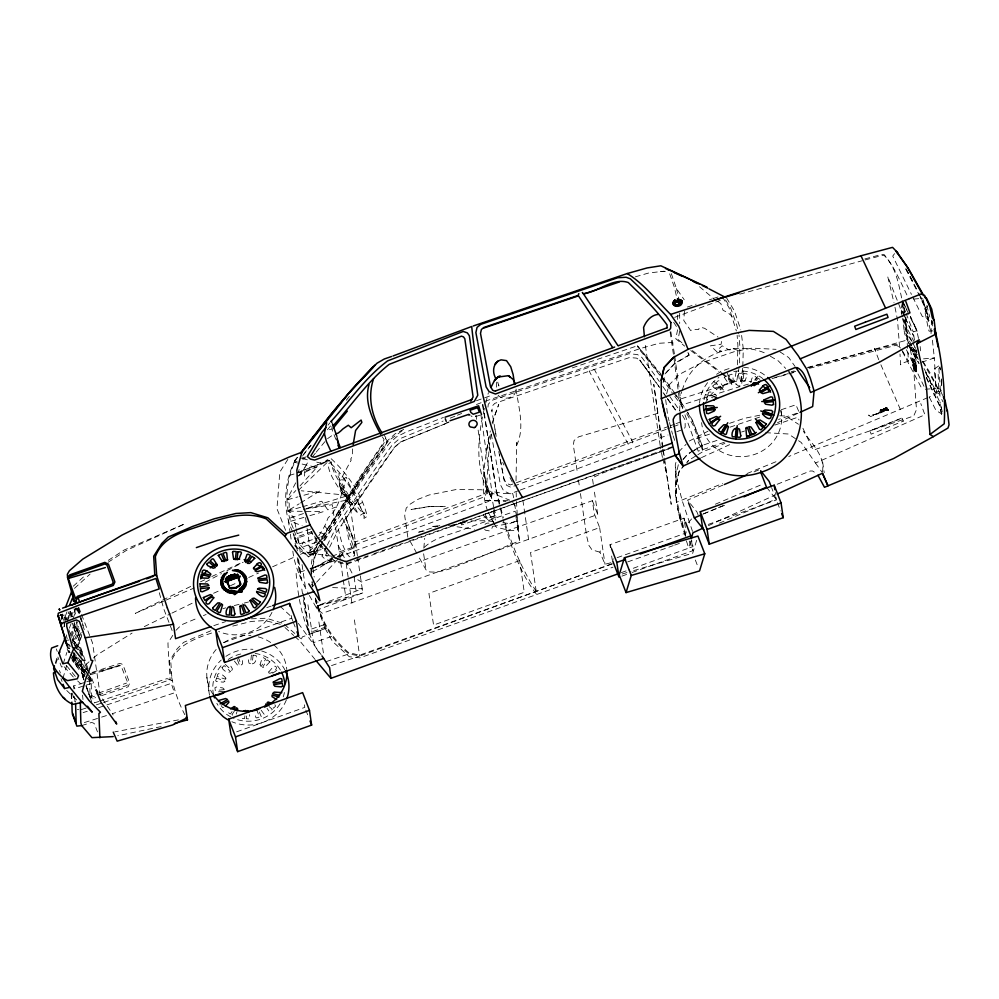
<?xml version="1.0" encoding="UTF-8"?>
<svg xmlns="http://www.w3.org/2000/svg" width="999" height="999" viewBox="0 0 999 999"><rect width="100%" height="100%" fill="white"/><g stroke="black" fill="none" stroke-linecap="round" stroke-linejoin="round"><path stroke-width="0.75" stroke-dasharray="5 3.75" d="M293.294 528.396C283.379 506.218 285.414 478.434 297.14 457.53M516.021 480.744L516.745 442.545L515.959 446.715C525.973 427.772 517.757 405.731 515.659 385.664M822.464 471.865C825.261 455.594 811.425 443.693 803.346 431.193M311.601 575.312L311.688 571.553L316.371 550.661L320.454 544.055M742.794 366.583L743.293 348.763L741.083 331.268M915.259 369.755L912.936 365.959C921.902 365.771 907.716 349.463 912.974 361.576M737.362 364.822L737.911 345.529L737.137 335.339M888.598 409.765L888.111 410.227L888.186 409.428M914.622 367.869C916.495 369.755 911.85 365.184 915.234 365.597L915.721 366.358M931.043 333.579L931.58 320.229M679.645 410.876L680.344 396.029L681.768 391.758M915.022 365.372C913.885 364.523 911.9 360.651 914.897 361.8C915.683 362.924 912.287 366.508 914.447 365.984M915.371 370.941L914.122 368.681L915.471 367.869M304.533 476.098L305.02 467.17L308.441 461.126M60.764 614.373L62.1 616.708L61.401 614.223M913.211 362.749C910.701 360.127 914.06 358.504 914.547 362.125M423.813 548.164L424.712 538.274M340.372 487.762L341.945 487.849L344.455 490.996L346.516 494.792L346.453 496.615L343.706 493.918L340.547 488.399L339.385 484.165L339.023 473.201M346.453 496.615L344.717 492.482L340.634 487.375M251.398 655.057L250.537 663.723L248.976 663.086L247.652 656.318M914.909 365.097L913.111 361.126M244.88 715.858L244.568 718.568L241.571 718.318L241.146 716.807M246.566 715.996L246.254 718.693L249.25 718.93L249.987 718.106L249.5 714.635M741.77 383.379L743.219 370.929M487.949 407.13L488.286 404.208L491.883 400.362L628.87 353.746L637.424 354.533L641.857 357.405L659.377 381.468M352.56 448.876L352.235 456.506L350.661 459.128L351.261 459.99L340.647 479.745L344.992 480.069L345.429 481.73C341.483 494.155 338.411 508.828 328.122 517.807L324.75 526.061L317.57 537.849M490.996 434.453L489.185 446.915L486.838 482.804L487.512 494.617L484.278 472.452C485.027 485.227 493.007 495.954 493.656 508.628M496.74 382.18L496.228 388.611M887.174 407.979C881.967 407.167 888.511 411.526 884.739 409.153M517.357 516.471L518.331 528.146L516.833 530.569L510.452 530.656L496.378 527.247L495.404 525.786M742.756 368.069L739.585 386.688L681.418 405.094L684.04 412.287M748.413 384.091L739.585 386.688L736.176 384.278L739.335 366.034L739.884 346.715L739.023 335.052M492.869 423.838L493.931 417.769L498.738 404.483L491.983 423.364M673.963 358.092L679.332 399.375L734.352 382.03L736.862 367.694M883.391 410.339L884.515 410.626L883.566 410.177M486.738 449.388L490.322 430.906M488.986 436.938C485.214 460.739 479.295 486.063 487.137 509.59M679.707 330.894L678.084 339.535L683.928 344.43M677.597 329.757L675.786 338.748L684.665 346.141M484.378 408.391C477.297 438.386 474.263 471.728 492.195 498.626L487.612 489.498L491.333 496.878L491.346 492.869L509.752 500.162M685.277 535.926C678.071 515.284 672.352 492.669 679.233 471.078L683.029 466.77M676.398 484.04L679.258 471.128L683.041 466.795M905.569 311.963L902.259 303.409L900.998 309.128L901.835 313.374M663.124 382.492L665.022 373.938L674.55 363.411L688.91 355.057L687.886 352.235M678.309 464.722L675.449 477.559L675.549 495.841L676.498 502.31L722.552 483.504M914.672 368.469C916.732 370.379 909.565 363.436 915.084 363.948M912.936 365.959C920.042 365.709 911.625 359.041 914.197 363.536M322.802 541.833L314.997 553.521L311.188 572.489L336.401 557.629M298.364 472.44L299.126 469.455M721.478 341.458L721.103 344.293L710.589 345.804L718.331 353.184L718.718 351.773L721.877 351.361L718.019 349.725L722.127 345.766L728.845 349.887L730.269 349.812L730.931 347.802L737.774 350.362M485.839 402.672L488.399 392.682M666.62 393.881L668.868 385.164L679.495 374.338L700.898 363.037L734.377 351.636L751.748 348.127L776.036 349.325M676.498 502.31L675.274 464.972L676.773 459.165M690.634 541.158L688.711 548.126L628.658 569.954M881.455 409.802L882.204 409.503L880.057 410.452L886.45 407.854M84.94 675.973L79.845 670.754L73.152 661.6L75.1 654.595M74.113 652.484L72.215 659.303L73.364 658.903L74.975 653.421M61.551 619.904L63.511 612.899M63.836 627.01L64.985 622.926M486.638 489.473L484.353 494.168L354.483 542.257L345.204 515.634L354.845 544.817L353.908 548.089L354.72 555.681L350.599 557.092L349.175 556.518C343.019 548.851 340.509 538.911 338.461 529.47L394.505 447.365L400.599 442.045L449.55 421.978M924.025 368.519L936.862 392.682L935.651 394.093L929.132 397.028M942.681 395.492L940.022 389.86L937.999 388.748L930.344 373.289L922.864 361.151M61.089 618.768L62.725 613.136M62.925 678.358L66.621 665.784L61.488 666.982L57.867 657.067M63.861 621.066L65.072 616.945L63.736 617.394L64.361 620.154M929.357 397.252L935.988 410.452L941.707 413.911L942.232 412.212L939.897 402.222L925.636 372.04M696.628 540.359L692.719 553.221L632.442 570.978M55.332 663.036L57.48 656.018M914.085 368.456L916.508 367.907L915.896 366.633M236.226 714.023L236.988 711.688M750.773 382.617C751.498 379.82 752.534 373.102 756.505 377.435L754.158 380.919M55.869 663.711L58.154 656.655M63.224 663.723L66.871 652.422M682.242 390.334C691.395 356.268 733.528 339.348 765.047 353.097M610.864 562.749L605.007 564.26L599.924 552.185L600.349 550.899M65.26 621.94L68.831 611.8M69.768 636.351L73.402 626.186L72.502 623.688M72.365 642.994L76.011 632.817L73.951 627.634L75.449 627.122L77.522 632.305L73.664 642.544L72.64 639.959M75.137 648.776L78.784 638.611L76.723 634.627L78.234 634.115L80.307 638.086L76.473 648.326M67.133 620.029L70.367 611.276M67.457 621.403L70.692 612.649L69.168 613.161L70.542 618.219M70.879 617.282L74.038 608.728M74.8 622.427L73.751 625.249L75.275 624.737M78.421 626.323L76.361 631.892L77.885 631.368L78.971 628.571M69.381 628.196L72.115 620.891M71.066 635.901L74.913 625.674L74.013 623.176M78.234 634.115L74.388 644.355L75.225 646.415M71.603 637.362L75.449 627.122M81.144 632.429L79.121 637.674L80.682 637.15L81.743 634.515M75.737 608.154L72.403 616.77L71.054 611.713M73.014 618.493L76.911 608.466L75.187 609.053M67.02 611.738L65.372 615.958L65.984 618.731M77.885 631.368L75.812 626.186L77.472 621.927M79.695 630.381L78.596 633.179L80.682 637.15M76.661 648.988L83.691 631.068M295.704 459.153C284.091 480.794 281.88 509.028 292.52 531.618M315.135 659.527L300.224 641.42L302.397 636.863L325.237 628.671L332.455 641.37L349.275 656.73L359.952 657.841L612.999 567.157M295.692 482.867L287.512 498.526M72.365 639.922L75.412 632.979L72.427 623.476M344.393 520.379L378.022 470.129L394.568 447.14L400.524 441.983L448.851 422.327M684.452 311.026L683.791 320.479L690.671 330.557L692.782 329.37L698.713 329.508L699.163 327.884L701.123 327.397L704.545 328.271L718.056 337.1M298.626 476.211L302.123 470.429L300.549 474.912L305.02 467.17M887.05 409.54C887.324 407.305 887.212 410.864 885.489 409.565M887.224 409.215L887.149 408.753M913.386 365.434L915.646 365.147C917.619 367.869 913.985 360.689 913.948 364.697M326.598 546.603L321.903 556.093L325.075 559.165L329.32 560.439L332.23 559.353M327.272 545.242L335.989 527.622L372.44 472.852L392.27 444.892L398.988 439.085L443.131 421.041M915.171 364.835L916.408 366.72L915.821 365.434M326.848 552.659L325.487 555.394L329.183 557.255M329.583 547.202L338.461 529.47M915.546 368.956C914.909 371.403 917.207 373.614 916.183 369.705M83.704 679.582L81.431 670.416L83.454 666.658L89.036 661.825M916.72 370.404L915.671 368.406M916.657 369.817L916.095 368.481M914.097 366.021L913.848 365.309M315.284 555.469L363.648 478.059L389.485 443.081L396.591 436.838L406.094 432.03L443.419 417.445M688.311 522.677L692.132 518.331M316.77 539.16L311.988 547.015L310.776 547.577L303.621 541.758L302.31 544.193L299.25 543.943L293.831 529.807M403.758 429.358L395.242 433.716L388.174 440.059L362.575 475.749L321.266 542.744M296.154 528.758L299.25 543.943L309.715 554.882L311.238 553.883L327.26 529.22L361.126 475.187L381.705 445.329L384.066 439.548L382.405 436.938M914.347 361.039L913.086 361.089M345.579 503.059L362.862 475.599L388.599 440.771L403.496 429.782M287.824 459.428L279.832 472.028L276.948 508.703L285.864 530.931M294.543 545.641L308.454 556.868L311.875 554.695L319.031 543.394M319.83 542.132L361.65 475.536L383.828 443.419L385.776 437.712L384.315 435.414M172.777 635.364L167.969 642.919C168.519 667.707 173.114 692.632 184.827 714.697M328.484 530.781L362.724 477.859L385.114 446.391L387.1 440.809L384.565 436.9M362.862 475.599L319.218 541.67M884.727 408.416C888.548 408.666 883.865 407.767 882.666 409.615L887.736 410.214L884.839 410.015L885.514 409.802M323.614 540.596L330.12 530.744M318.369 542.957C313.336 551.573 310.439 562.474 311.014 572.589M232.055 711.588L230.482 713.91L227.922 712.462L228.259 710.913M234.278 711.238L231.93 714.722L234.453 716.158M755.219 380.307L758.428 375.562M756.393 380.569L757.954 378.246L760.514 379.695M316.183 452.197L324.862 441.708M302.522 456.031L312.113 443.756M346.303 400.237L350.037 395.529M330.557 425.899L326.785 430.594L331.768 428.908L336.064 439.922M312.799 456.393L315.334 453.246M894.555 253.634L892.731 256.106L911.45 294.38M303.334 454.657L310.901 445.279M328.009 425.099L329.995 422.727M683.054 459.29L687.787 453.871L693.006 450.849M688.723 460.302L686.837 462.462L688.723 460.302L696.528 455.544M683.079 459.453L687.836 454.195L690.446 452.672M295.841 527.247L293.669 516.62L292.183 516.833L291.621 512.475L289.323 512.312L290.647 508.341L289.011 508.878L289.273 503.708L287.425 499.75L295.816 490.521M300.012 485.914L316.795 467.445L294.455 462.287L297.103 460.676M294.393 460.789L297.615 457.242M315.522 583.354L312.35 586.775L312 582.492M316.583 582.217L338.798 558.279M339.86 557.142L343.032 553.721L337.512 556.368M666.096 372.802L674.6 363.736L688.948 355.319L688.486 352.185M678.633 451.898L686.076 444.318M928.083 305.682L924.437 309.365L928.508 329.558L929.12 331.218L933.278 330.806M175.986 630.319L181.568 624.775L197.939 617.906M908.915 343.444L904.607 333.778L903.945 329.245L906.805 327.747L905.806 316.745M298.264 490.484L329.358 460.327L348.576 495.392L357.392 555.644M74.45 588.361L90.085 574.063M331.993 559.015L311.301 568.955L334.665 556.568L307.704 552.772L321.104 540.234M322.215 539.185L326.685 535.014L316.583 531.181M73.239 586.238L85.19 575.387M327.56 438.673L333.042 434.815M311.875 554.695L316.371 550.661L307.03 552.984L303.484 552.984L297.864 555.494M93.494 657.954L96.828 655.057L132.068 633.104M424.425 547.24C436.039 536.288 452.809 534.39 466.908 528.096L515.147 511.226L515.259 512.037M912.075 360.065L913.735 359.415L914.372 360.164L913.036 360.789C911.15 358.479 912.587 355.469 913.411 359.44M880.281 410.127L882.117 409.565L881.218 410.164M888.099 410.177L888.311 409.265M883.603 410.552L884.864 410.439M884.827 410.601L884.702 410.577M888.423 409.865L888.086 410.052M938.71 365.946L934.277 368.981L936.225 389.91L936.825 391.558L941.92 392.083L940.259 388.848L938.71 365.946L940.309 369.205M869.954 430.869L902.209 418.094L903.258 421.153L871.153 434.165L869.954 430.869L902.06 417.894L903.258 421.153M272.652 673.164L277.622 669.867M108.092 562.312L126.099 550.574L184.927 523.788L124.188 549.999L107.293 561.001M343.369 478.946L346.341 477.235C348.663 484.49 353.059 491.933 359.091 496.603M342.02 493.631L345.279 491.508C340.11 482.13 332.118 472.852 331.381 461.875L328.122 463.998C328.846 474.987 336.85 484.253 342.02 493.631L339.385 484.165L340.921 489.285L347.814 498.189L343.706 493.918L346.728 497.265L346.016 497.002L349.275 494.88L349.725 497.977L361.276 511.55M362.113 502.534L358.841 504.67L354.67 501.386L357.942 499.25L357.929 501.81L360.676 507.929L363.661 513.111L364.985 512.924L360.389 515.247L363.661 513.111M914.834 369.792C913.024 369.805 917.494 367.62 915.871 366.071M916.595 369.131L916.008 367.844M309.902 515.634L323.276 511.688L287.375 511.101L299.2 503.783M300.512 502.959L320.204 490.771L299.35 496.491M697.839 454.745L703.034 451.573L724.887 443.456M337.724 556.843L343.032 553.721M691.745 451.91L702.197 445.841L692.644 421.203L685.814 409.702M694.317 450.099L702.16 445.566L692.532 420.429L687.849 412.412M882.217 409.64L883.878 408.953M590.109 370.779L589.298 371.203L601.148 394.218L629.133 445.929M205.182 582.23L221.466 573.651M226.898 570.791L243.182 562.225M689.26 441.071L707.991 431.181M297.09 476.198L329.358 460.327L297.215 472.677L329.358 460.327M144.281 626.623L170.529 613.798M171.915 613.124L194.018 602.335M190.659 586.475L135.29 613.349L164.81 600.636M878.571 412.987L881.43 412.599L879.844 411.975L884.265 411.576L882.092 410.04L884.452 411.313L881.455 411.376L883.091 411.925L881.543 412.075M880.768 409.89L880.144 410.364L880.793 410.302M200.499 581.818L204.745 579.832M211.8 576.523L242.907 561.962M912.649 361.538L914.31 360.951L912.587 361.438L912.112 360.214M913.985 363.311L915.334 362.575M914.56 367.257L914.984 367.844L912.799 364.123L915.521 362.924M912.886 365.372L914.222 364.747M913.923 366.446L916.258 365.397L915.047 363.424M914.934 366.109L916.283 365.447L915.758 364.785L914.435 365.459L914.934 366.109L913.81 364.21M914.397 367.008L916.308 365.984M914.447 367.632L916.37 366.658M914.147 368.906L916.483 367.869L915.933 367.22M914.672 370.08L916.582 369.056L915.546 367.782M915.334 370.442L916.645 369.73L916.158 369.118M701.473 457.629L729.62 444.692M777.472 422.702L798.588 412.999M708.416 525.661L775.986 494.617M927.834 397.614L788.748 456.518M213.574 593.269L220.604 590.122M230.444 585.701L237.475 582.542M248.714 577.484L258.554 573.064M272.59 566.783L296.453 556.118M765.634 432.679L788.423 434.003L801.136 442.407L815.496 463.024L924.887 414.747L920.778 403.546M883.303 409.041L884.427 408.579M166.209 600.037L194.318 587.936M722.901 485.114L687.512 500.124L689.41 502.497M754.045 471.903L759.702 469.505M715.384 504.208L763.511 483.803M702.846 514.235L716.995 508.229M718.418 507.629L725.486 504.632M719.392 523.126L776.011 499.113L771.802 488.211M203.396 615.621L206.131 614.472M450.249 418.131L455.956 415.796M457.38 415.222L461.65 413.474M747.015 473.538L777.234 461.213M517.994 526.972L519.48 540.871L471.316 560.614C457.367 565.272 443.219 573.813 428.009 571.74L425.961 569.755L417.657 554.82M703.658 513.711L726.723 504.47M777.172 484.265L810.326 470.991L812.587 471.004L817.145 473.951M476.498 400.724L492.582 394.955M476.448 404.545L483.628 401.735M294.455 462.287L297.19 461.251M302.635 459.19L305.369 458.154M611.738 563.823L359.677 656.006L348.863 653.908C333.491 641.395 322.552 624.875 317.582 605.681L362.237 588.786L360.04 573.713M332.617 587.587L362.237 588.786L362.749 592.931L318.931 609.353L317.807 601.66M674.662 317.357L722.265 299.6M668.781 426.336L510.452 484.927L506.343 483.266L503.971 478.921L499.288 454.27M670.229 425.799L674.6 424.175M676.061 423.638L680.419 422.015M666.146 429.358L510.789 487.262L506.655 485.352L504.233 480.731L498.776 451.523M667.607 428.821L671.965 427.185M673.426 426.635L679.245 424.463M518.856 490.546L510.089 493.818L503.633 490.871L500.399 484.677L491.258 433.978M520.329 490.01L667.981 435.002M676.748 431.743L684.065 429.021L685.164 427.06L685.139 420.067L680.918 412.562M354.845 544.817L484.727 496.69L487.012 491.958L477.897 428.396M338.024 557.205L488.898 501.286L492.295 494.455L480.956 415.097M884.09 410.439L883.965 409.915M331.905 556.256L353.908 548.089L345.729 524.325L340.746 526.011M672.727 447.39L602.31 473.176L592.357 477.797L593.693 486.963M621.341 572.614L627.197 570.491M309.378 595.454L316.958 608.853L322.365 613.311L597.727 514.473L593.918 488.499M612.512 563.836L359.565 655.194L348.663 652.609C332.392 638.935 321.191 620.729 316.371 600.024M914.472 340.259L913.273 331.943L916.795 330.681L910.414 316.683M672.614 446.628L346.278 564.41L335.377 561.825L318.169 543.718L311.001 531.418M223.576 642.657L291.745 618.194L291.096 613.773M86.176 685.988L89.848 696.216L97.178 693.581M98.651 693.056L126.536 683.054M356.056 590.509L354.146 577.397L361.438 582.03L592.382 500.699L594.305 513.811L599.637 527.584L530.519 552.484L536.663 594.455C519.63 572.714 511.051 545.716 503.096 519.63M610.439 547.664L610.002 544.705L683.965 518.169L685.027 520.891M708.216 524.425L776.373 499.975L775.299 492.594M621.902 576.136L630.594 573.014M632.055 572.502L692.969 550.636L691.233 538.836M236.626 731.842L304.795 707.379L303.933 701.485M337.937 561.288L346.154 563.598L354.92 560.451M356.381 559.927L368.069 555.744M373.913 553.658L385.589 549.475M391.433 547.377L403.121 543.194M408.966 541.096L671.253 447.914M627.684 561.913L673.201 545.629M674.662 545.104L680.544 543.006M210.926 630.744L183.641 642.369L177.198 648.751L169.118 661.588L170.092 679.77L172.09 680.806L170.817 662.362C177.56 643.893 196.353 638.336 213.162 632.492M446.715 422.677L449.013 421.903M480.119 415.084L473.151 417.457L470.866 415.721M303.446 513.548L288.099 518.768L290.135 532.629M310.652 529.045L293.881 534.752L295.667 546.965M312.038 531.655L295.005 537.45L296.566 548.101M915.858 328.172L917.094 331.318M74.301 626.698L75.812 626.186M67.545 640.396L68.856 639.947M339.173 551.935L355.919 546.228L355.407 542.082L336.201 507.017L327.822 509.865L321.74 501.223L302.322 506.805M75.1 642.919L73.526 643.456L79.72 650.624L80.857 655.307L82.617 654.707L81.493 650.024L75.1 642.919L76.236 648.064L82.617 654.707M905.431 317.195L908.441 361.101L901.285 363.536L900.623 364.872L899.999 354.008M729.595 423.326L744.155 418.381L760.064 415.159M304.483 570.616L296.104 573.463C298.401 602.347 304.57 631.293 320.991 655.619M310.065 568.718L334.39 560.439M335.189 560.514L311.089 568.718L311.763 573.351M709.552 434.128L696.39 438.611L700.249 446.091L719.455 439.56M730.044 427.16L762.249 416.208M781.268 409.727L795.916 404.757L799.188 412.437L778.521 419.468M921.615 362.262L934.327 357.942L932.304 339.148M461.451 523.376L464.91 522.202L465.022 522.976L463.474 518.269M74.401 656.518L73.102 656.967L79.246 663.798L81.306 668.993L82.817 668.481L80.744 663.299L74.401 656.518L76.473 661.713L82.817 668.481M493.593 508.016L496.253 515.309L487.887 518.156L483.741 515.796L482.305 511.863M741.595 432.03L744.555 431.019M222.877 608.778L225.662 607.829M73.864 655.819L75.936 661.001L74.65 661.45L72.577 656.256M724.325 442.257L698.214 451.148L684.565 413.736M774.837 425.075L797.739 417.282L799.038 420.017M79.308 659.34L80.207 661.837L78.696 662.349L76.898 657.367M84.353 672.352L83.529 670.279L77.185 663.511L75.887 663.948L82.018 670.791L84.066 674.787M87.612 670.379L81.344 663.898L79.82 664.422L85.877 670.966L87.375 674.8M213.823 625.636L225.587 621.628M266.783 607.617L271.204 606.118M82.018 670.791L83.529 670.279M85.352 669.53L87.075 668.943L84.853 662.762M88.561 677.846L90.41 681.418L92.158 680.819L90.285 677.26L84.128 670.891L82.592 671.415L84.578 673.563M83.179 686.051L74.925 688.86L73.626 685.926L85.452 682.192M324.638 624.562L307.854 630.269L303.159 598.226M325.999 626.985L308.966 632.779L302.947 591.67M326.636 628.134L309.49 633.978L304.146 597.464M331.73 636.438L313.486 642.644L307.517 601.873M326.173 661.625L348.863 653.908M331.493 665.596L359.677 656.006L353.883 616.358M559.065 372.377L563.498 370.879M572.365 367.869L637.374 345.791L662.087 376.86M485.102 401.236L639.76 348.713L658.965 343.281L670.754 342.57L675.961 343.506M90.609 674.687L120.891 665.459L127.997 683.328L127.023 685.439L92.283 696.977L89.848 696.216M102.123 671.103L119.655 665.234L89.947 673.663M687.3 307.055L696.078 304.171M709.253 299.85L712.187 298.888M713.648 298.401L718.044 296.965M85.926 685.739L90.122 697.539L92.832 698.526L95.704 697.589M101.448 695.704L128.097 686.788L129.733 683.191L123.277 665.571L121.778 663.973L119.618 663.473L91.571 672.614M98.526 707.717L171.291 683.353L174.4 692.844L112.712 713.561M299.25 543.943L319.468 537.362M320.916 536.888L326.685 535.014M96.404 704.832L102.135 702.946M103.571 702.484L170.092 679.77L167.008 678.633L100.162 701.023M98.726 701.485L94.418 702.871L92.832 698.526M101.648 717.107L107.18 715.334M97.502 718.443L82.305 723.214M86.788 681.768L91.121 680.394L92.083 683.304L86.151 685.139M81.718 725.586L91.284 722.552L92.919 722.814L94.356 723.701L97.477 731.88M81.256 709.602L86.738 707.879M83.092 712.612L87.25 711.3M884.739 410.177L887.674 410.289M307.854 508.041L348.576 495.392L301.311 490.784M774.924 377.522L795.716 371.403M303.958 517.382L290.584 521.328L302.135 525.711M622.152 574.013L630.981 571.416M772.04 378.609L795.928 371.94M739.847 294.131L862.262 260.727M657.891 413.286L578.633 436.825L574.063 440.547L573.326 445.005L577.547 473.851M289.223 475.412L316.795 467.445M807.617 367.957L906.418 340.247L916.845 352.697M635.389 276.823L648.676 273.002L664.135 271.204M287.375 511.101L300.824 507.23M885.389 408.042L887.149 408.004L886.088 407.717M83.566 678.696L82.517 675.774L88.461 674.088M315.572 598.413L317.582 605.681L362.749 592.931M287.425 499.75L297.852 496.89M301.061 458.266L306.606 456.768M864.884 258.916L881.792 254.408L884.215 254.658C895.179 267.807 901.46 284.265 909.152 299.45M865.084 259.965L881.992 255.469L884.415 255.707C896.003 267.208 898.576 283.778 901.86 299.051M807.741 367.37L895.004 344.343L897.427 344.593L900.449 348.014M809.427 368.344L895.116 345.504L897.552 345.754L901.548 350.237M791.245 371.715L794.242 370.929M309.715 554.882L314.997 553.521M234.216 605.569L242.807 603.421M244.243 603.059L248.539 601.985M232.767 626.073L251.386 621.428L264.648 620.554L280.319 624.263M178.446 719.879L114.773 731.855M307.704 552.772L327.085 548.276M317.582 605.681L346.091 599.188L343.219 579.595M885.089 408.404L885.014 409.315M306.531 508.741L349.088 499.537M885.564 410.027L884.689 410.626M161.176 726.585L117.77 735.739M439.785 525.524L417.033 532.654L427.01 530.294M451.898 525.137L462.125 523.001L457.492 523.551M916.383 367.257L915.733 366.371M223.739 707.617L222.577 707.604L221.179 705.581M428.359 506.618L411.051 509.502L429.62 506.605L445.554 506.343L428.359 506.618L429.62 506.605M303.496 509.403L332.255 504.67L343.007 578.084M492.582 526.398L509.215 523.763L517.107 520.929L508.753 523.451L502.659 522.727M593.593 369.593L594.405 369.468L632.679 441.87L632.804 444.555M924.962 307.754L927.734 318.993L928.97 320.604L931.443 320.267M437.45 525.911L431.281 526.635L437.5 526.236M886.625 408.641L885.126 408.354M224.151 689.635L215.285 690.534L214.91 687.712L216.433 686.975L222.814 687.961L224.088 689.148M218.444 691.82L224.363 691.221M913.71 299.063L922.851 298.301M923.538 358.841L934.327 357.942L936.038 388.424L938.036 389.585L941.333 396.553M59.341 615.509L64.698 615.084L66.483 619.705M925.374 389.248L936.038 388.424M251.348 618.806L266.246 618.244L281.868 623.001M882.654 409.49L884.277 409.815M462.3 521.028L485.914 520.716L495.042 521.815M508.091 500.699L483.828 500.312L505.944 501.398M660.351 271.478L665.446 271.591M779.732 415.759L785.801 416.059L798.476 424.275M878.62 412.974C879.045 415.384 872.514 412.525 878.845 413.648C876.822 409.677 879.545 414.747 881.53 412.063M873.888 414.71L876.797 413.911L871.965 415.434L872.914 414.685L873.713 415.534L872.976 415.409L873.963 414.735M448.364 525.549L474.425 529.283M883.491 409.752L882.592 409.528L883.141 409.215M707.767 400.025L706.455 399.076L707.417 396.353L713.011 397.877M77.373 709.39L78.771 709.727M302.485 458.616L308.179 460.015M316.72 462.125L320.991 463.174L319.255 460.701M716.345 397.103L707.954 394.83C708.279 388.761 713.898 393.806 716.37 395.504L716.583 396.041M705.369 394.568L718.256 398.064M599.924 552.185L592.02 549.875L588.811 545.229L586.663 536.088L580.444 493.581M82.517 675.774L84.853 676.485M84.428 674.837L81.643 673.838L81.344 662.037M936.862 392.682L939.01 393.743L942.906 401.81M938.161 388.186L940.159 389.31L940.996 391.071M770.341 356.218L778.283 360.889L785.701 368.444M699.512 286.725L713.573 298.514M779.832 351.798L788.711 357.542L794.992 366.383M717.844 301.398L720.903 303.746L723.064 310.352L727.672 312.45L732.117 316.396M690.771 350.562L718.868 371.678M721.328 373.514L736.176 384.278M721.453 372.627L734.352 382.03M692.357 350.587L720.279 371.778M906.443 349.8L915.034 367.282L914.535 366.683M498.126 395.192C502.559 401.148 517.432 397.814 515.197 389.423M274.875 704.72L275.599 706.131L273.489 708.204L271.391 706.368M713.761 381.481L723.463 389.935M284.415 624.425L295.741 634.29M296.878 635.277L301.411 639.235M269.143 706.618L272.302 709.365L270.205 711.425L269.068 711.263L267.033 708.341M285.002 627.559L293.706 635.476M294.792 636.475L300.224 641.42M915.633 368.981C917.444 369.83 915.958 371.903 914.847 370.329M73.314 676.997L62.762 665.134M77.697 681.018L80.994 684.04M279.995 606.181L291.97 617.245M225.324 664.397L231.731 670.466L232.492 668.993L228.996 663.011M66.746 690.534L77.01 700.237M88.187 676.86L92.158 680.819M914.46 370.204C913.935 371.191 919.205 366.546 914.21 364.548M85.964 677.022L92.083 683.304M80.794 662.449L87.075 668.943M86.501 672.29L83.404 669.093L81.344 663.898M79.758 652.747L82.942 656.056M308.454 556.868L297.989 545.754L293.069 533.029M73.864 655.069L80.207 661.837M85.602 674.263L79.271 667.482L72.29 657.092M322.977 547.29L317.882 541.77L299.625 547.976L300.512 554.02M323.988 548.389L328.059 552.797M78.034 657.829L83.129 663.348M916.071 370.317L916.745 371.128L915.409 371.753L914.247 369.68L916.57 368.519L914.26 365.135M73.389 652.684L76.448 656.118M72.702 640.234L74.513 642.27L75.662 647.452M345.192 495.791L352.497 504.058L346.216 496.653L355.719 509.178L358.017 513.686L346.466 500.099M72.015 638.935L79.883 648.026L81.668 654.707M512.712 502.385L515.084 505.993M66.621 665.784L75.362 676.423M298.339 623.388L321.104 654.595M766.533 487.212L776.011 499.113M690.359 503.683L696.977 512.012L698.039 514.747M909.24 346.004L918.73 360.377M324.75 526.061L327.26 529.22M671.34 273.664L676.46 288.536L684.228 299.75M261.176 710.252L264.186 714.31L263.911 715.346L261.089 716.37L258.604 710.052M659.715 375.112L638.636 348.539L637.374 345.791L660.976 374.101M68.719 644.105L70.479 646.39M70.692 654.158L75.936 661.001M659.04 386.576L639.647 360.052L636.55 358.129L629.545 357.517L494.817 403.346L492.532 405.744L491.895 411.138L491.745 410.114L495.154 430.282M652.222 376.848L639.772 360.077L659.627 387.612M68.319 650.511L70.03 652.809L68.594 648.975M673.601 392.694L684.29 407.155M910.638 346.728L917.894 358.067M234.44 661.088L237.899 665.596L239.61 665.534L236.538 657.392M70.292 656.331L77.422 667.232L78.734 666.783L72.253 658.016M675.037 393.469L664.51 378.983M675.886 394.642L687.075 411.076M662.974 378.084L671.815 390.284M674.824 396.378L684.565 409.84M102.472 698.95L113.162 714.922M912.387 347.177L917.606 354.445M664.16 393.881L666.708 397.44M667.557 398.626L676.048 410.514M888.611 409.553L888.423 409.99M815.496 463.024L822.027 472.252M661.488 377.634L672.177 392.707M667.469 398.876L677.035 412.387M669.817 396.553L680.207 411.313M536.201 591.321C522.302 569.954 512.425 546.216 504.707 521.99M663.124 392.657L664.872 395.179M662.861 386.513L667.22 392.832M61.651 616.433L61.938 617.195L61.164 615.409L62.35 617.794L60.814 614.373M909.215 346.366L919.055 363.261M908.728 346.004L918.968 363.561M72.103 657.005L73.364 658.903M673.663 322.29L676.985 327.372M915.434 365.397L914.097 363.349L912.799 364.123M72.04 659.889L73.152 661.6M910.926 347.777L919.592 361.301M915.271 364.073L913.748 364.473M922.701 361.713L937.999 388.748M722.539 297.078L728.983 307.592L736.375 330.969M494.83 524.725L488.211 512.075M725.586 299.962L730.943 308.753L736.688 324.875L738.698 333.604M494.817 524.687L490.909 518.281L493.156 522.027M726.598 297.989L734.377 310.826L740.759 329.82M902.347 350.699L908.441 361.101M902.322 351.561L922.327 389.485M317.145 540.496L312.699 532.879L295.554 538.723L297.327 550.886M292.832 551.111C294.58 566.396 301.548 580.631 308.629 594.118M925.549 372.352L935.838 393.256M686.738 413.723L693.256 425.387L703.034 451.573L702.16 445.566M906.105 269.081L918.181 291.97M410.102 541.246L416.895 553.458M905.943 268.856L912.749 281.131M905.781 268.981L919.33 295.367M509.977 477.659L513.498 484.253M912.05 341.483L907.204 332.18L906.805 327.747L914.41 342.47M912.736 342.807L916.682 350.761M911.475 340.709C902.347 329.158 905.931 313.936 901.66 300.674M903.533 303.109L906.93 309.69M904.882 312.2L902.771 301.873L906.93 309.952M904.42 316.021L900.998 309.128L902.896 313.162M905.106 317.407L913.648 336.014L903.533 314.51M338.211 545.379L345.142 559.303M345.829 560.689L352.759 574.612M919.018 293.556L926.348 309.678L928.183 316.683M912.761 297.065L922.202 316.271L928.683 319.655L925.124 307.979L920.853 298.689M61.339 615.784L61.501 616.121M923.975 386.301L913.885 365.497M902.771 301.873L916.795 330.681L918.618 338.923M926.335 377.347L939.26 404.558L941.707 413.911M926.248 377.659L939.172 404.87L941.757 414.872L942.444 412.612L939.984 401.923M915.234 348.014L914.859 347.215M915.933 328.147L910.326 316.283M915.559 348.701L916.782 351.298M802.921 428.246L813.261 450.162L913.723 415.984L916.483 409.615L913.336 364.26L910.214 348.976M502.709 462.45L503.921 465.047M920.054 296.915L921.003 298.888M910.763 347.59L916.595 360.751M900.374 409.465L879.307 361.114M61.663 615.559L62.075 616.52L61.513 614.635M172.128 630.544L163.774 608.94L159.091 591.982M61.039 614.997L60.989 614.885M921.016 297.615L926.51 309.902L928.97 320.604M913.948 360.839L913.461 359.565M878.733 359.702L874.537 348.551L875.399 350.761L875.274 349.6M77.185 663.511L78.022 665.571M84.128 670.891L84.952 672.964M67.133 648.776L68.681 652.697M727.26 373.039L731.855 384.69M256.506 709.352L259.49 716.945L256.668 717.944L255.744 717.332L255.195 712.399M592.382 500.699L597.727 514.473M906.118 313.399L913.273 331.943M777.434 502.697L780.581 510.876M689.285 541.096L692.969 550.636M695.341 560.039L697.976 566.858M610.002 544.705L611.575 548.801M291.745 618.194L292.794 620.916M293.319 622.29L295.954 629.095M305.844 710.102L308.479 716.92M78.834 607.467L81.031 613.161M81.581 614.585L92.557 643.044L100.275 695.804M88.012 668.693L79.995 645.604L76.424 621.266M88.574 670.142L95.255 687.462M79.683 616.258L81.706 621.565M238.124 656.818L241.209 664.972L242.545 663.935L242.295 659.565M89.373 675.624L91.121 680.394L91.671 700.349M325.237 628.671L318.144 609.49L314.473 596.116M84.103 661.35L87.662 671.028M687.924 352.485L688.948 355.319M460.714 522.29L461.675 524.925L484.69 517.082L488.111 519.692L496.478 516.845L496.253 515.309M82.405 623.413L83.192 625.574M91.708 701.885L90.122 697.539L89.548 676.123M56.306 648.925L57.23 651.448M72.09 692.956L75.387 702.21M59.465 670.479L60.39 673.001M61.014 678.621L62.05 681.443M76.861 607.667L79.433 614.772M84.228 629.695L80.807 618.581M86.351 686.912L89.535 695.704L86.413 687.025M673.039 435.714L675.499 442.532M68.831 629.657L70.167 633.403M76.911 608.466L79.146 614.785M669.692 273.863L674.4 287.387L676.76 297.477M61.688 615.834L61.488 615.184M686.413 540.909L688.711 548.126L693.006 546.59L691.745 540.696M692.507 531.368L682.317 501.086L677.459 482.492L675.274 464.972M675.549 495.841L685.514 535.152M679.72 514.585L685.689 536.238M497.764 382.167L498.876 386.001L497.814 381.705M312.749 586.925L311.95 584.015L312.4 587.1M78.259 607.517L80.607 616.021M80.994 617.432L82.942 624.512M78.247 608.828L79.795 614.472M339.385 484.165L340.547 488.399M499.675 503.646L496.091 489.185L490.784 454.195M70.692 612.649L71.703 616.433M662.412 457.417L660.439 447.09M662.799 458.916L667.095 475.412M932.129 320.654L932.879 323.551M926.797 305.482L929.794 317.045M68.544 644.293L69.193 646.828M923.226 299.737L931.043 333.067M902.447 316.92L899.887 306.993L887.686 276.423L894.005 302.772M902.809 318.344L908.815 343.119M669.105 421.029L668.131 417.132M669.492 422.502L672.552 434.353M499.238 504.37L496.703 493.406L482.892 404.27M500.761 507.904L503.296 517.844M500.499 509.253L502.722 518.156M677.697 508.454L680.744 521.403M676.46 288.536L678.808 298.639M66.296 634.877L67.233 639.01M65.072 616.945L65.684 619.705M931.817 321.491L932.754 325.936M62.3 614.947L63.486 620.729M63.786 622.177L64.673 626.51M902.172 300.474L904.669 312.699M894.979 307.292L897.477 319.518L899.637 347.789M70.017 611.351L71.216 617.407M494.98 429.108L496.253 436.501M495.679 433.316L496.191 436.363M493.394 469.867L482.13 402.684M346.416 526.336L348.439 538.274L354.071 553.796L353.221 546.116M670.841 331.68L674.5 354.495M674.75 356.019L681.418 405.094M660.202 445.616L644.967 342.957M902.259 303.409L905.968 328.571M822.639 462L824.2 472.677M780.868 410.289L781.53 414.86M670.129 331.955L673.526 355.157M683.965 518.169L684.402 521.116M684.615 522.602L686.126 532.929L612.162 559.465L611.513 555.032M662.537 447.864L653.771 384.328L671.216 504.37L664.547 461.526M662.762 449.375L664.323 460.002M599.637 527.584L605.007 564.26M578.446 479.92L579.557 487.512M522.877 500.299L528.596 539.373M513.723 497.764L512.724 493.606L504.12 493.531L481.168 489.76L456.093 489.535L429.008 495.005L417.619 499.488L410.289 504.045L406.206 508.141L404.707 515.821L407.829 537.175M514.585 503.671L518.331 528.146M515.959 516.783L519.48 540.871M496.091 489.185L496.703 493.406M493.856 510.052L495.329 520.054M476.198 416.571L476.036 415.472L476.66 419.805M423.638 553.796L425.961 569.755M357.617 557.155L359.815 572.215M346.154 563.598L351.96 603.246M305.519 517.694L306.868 526.935M307.093 528.471L310.926 554.657M312.849 567.769L314.198 577.01M315.372 598.051L316.958 608.853M318.881 621.965L323.626 654.395M302.06 564.597L305.594 588.761M298.664 560.014L301.561 579.795M298.127 558.766L301.024 578.558M297.227 557.642L299.9 575.961M301.823 589.073L302.947 596.703M290.359 534.165L291.258 540.334M206.893 677.297L208.903 690.996M74.65 609.103L75.537 615.184M665.684 399.7L667.694 415.759M331.93 426.523L332.242 429.208M916.008 350.299L916.595 356.144L903.945 329.245L902.946 319.031M82.555 695.154L82.979 699.537M920.154 346.528L920.554 350.824M73.626 685.926L73.901 688.935M74.575 696.428L75.1 702.434M940.096 366.87L940.346 369.967M312.1 581.256L312.6 587.2M517.257 515.047L516.508 501.573M941.383 378.883L941.545 381.943M941.233 379.957L941.582 386.014M941.258 380.794L941.57 388.549M938.173 374.288L938.873 391.358M886.5 409.74L885.838 409.765M884.739 408.279L884.739 409.278M80.956 654.432L80.832 650.074L81.194 656.143M81.131 660.239L81.431 670.416M71.628 693.443L71.828 700.699M71.254 693.518L71.441 701.173M516.196 492.557L516.283 496.928M679.67 313.299L679.695 323.564M677.597 315.085L677.597 319.48M780.893 410.664A40.147 37.887 -8.3 0 1 747.264 456.206A40.147 37.887 -8.3 0 1 701.623 422.639M705.244 403.259A40.147 37.887 -8.3 0 1 751.51 381.843M699.55 403.271A40.147 37.887 -8.3 0 1 707.941 382.23M716.608 374.313A40.147 37.887 -8.3 0 1 731.668 367.982M743.618 367.245A40.147 37.887 -8.3 0 1 765.384 375.612M704.058 399.637A36.114 34.078 -8.3 0 1 718.918 377.397M733.803 371.466A36.114 34.078 -8.3 0 1 762.786 378.571M271.978 612.362A40.147 37.887 -8.3 0 1 218.656 631.493M286.351 699.974A40.147 37.887 -8.3 0 1 231.868 721.728M209.54 695.192A40.147 37.887 -8.3 0 1 221.241 660.039M225.886 656.38A40.147 37.887 -8.3 0 1 252.897 649.313M261.676 650.973A40.147 37.887 -8.3 0 1 284.79 669.705M284.378 692.507A36.114 34.078 -8.3 0 1 283.241 696.865M280.082 703.696A36.114 34.078 -8.3 0 1 233.566 718.256M230.794 716.92A36.114 34.078 -8.3 0 1 216.833 703.333M213.624 695.004A36.114 34.078 -8.3 0 1 223.364 663.361M228.197 659.465A36.114 34.078 -8.3 0 1 241.746 653.771M255.157 653.421A36.114 34.078 -8.3 0 1 280.869 670.878M213.137 694.48A40.147 37.887 -8.3 0 1 216.159 649.475M223.876 642.669A40.147 37.887 -8.3 0 1 250.899 635.601M258.229 636.85A40.147 37.887 -8.3 0 1 272.665 643.968M273.776 644.879A40.147 37.887 -8.3 0 1 286.8 669.505M484.677 529.345A4.133 4.046 -1.4 0 0 485.389 530.144L489.423 530.931L492.157 527.947A4.133 4.046 -1.4 0 0 492.257 526.898M485.039 524.413A4.133 4.046 -1.4 0 1 488.961 523.139M222.028 667.632C222.74 670.229 228.022 673.826 230.544 671.628L224.138 665.571L222.028 667.632M712.824 386.039L713.536 387.45L719.13 390.097L721.241 389.46L714.922 383.966L712.824 386.039M724.238 377.285L728.146 383.079L730.319 383.366L727.322 375.786L724.238 377.285M872.189 415.934L870.616 416.558L868.493 415.109L872.189 415.934M738.461 374.051L739.46 380.407L741.246 381.568L742.182 373.451L739.198 373.214L738.461 374.051M364.16 516.271L363.961 518.456L367.22 516.333C362.125 494.318 347.29 473.439 330.644 458.241L325.874 460.589L327.372 460.377C344.255 474.937 356.556 495.417 364.16 516.271M260.052 664.71L261.101 666.558L265.722 659.04L263.187 657.604L262.113 658.091L260.052 664.71M253.084 655.194L252.223 663.86C255.469 663.91 257.342 657.854 256.081 655.431L253.084 655.194M268.806 671.902L268.756 672.502C268.694 675.549 280.494 668.406 275.075 666.158L273.401 666.57L268.806 671.902M225.874 678.184L225.637 679.27L217.17 676.435C217.532 670.154 224.038 675.749 225.874 678.184M723.201 386.863L722.427 388.299L716.108 382.792L718.206 380.731L719.342 380.894L723.201 386.863M743.868 373.589L742.931 381.693L744.942 380.856L747.402 374.775L746.865 373.838L743.868 373.589M733.328 381.218L731.905 382.804L728.92 375.212L731.743 374.213L732.667 374.825L733.328 381.218M879.782 412.05L881.068 412.162L879.782 412.05M881.405 411.451L882.679 411.563L881.48 411.401M269.88 661.825L264.747 667.357L262.55 667.382L267.17 659.852L269.88 661.825M216.621 677.959L215.659 680.669L216.371 681.543L223.439 682.155L224.937 681.268L216.621 677.959M494.517 515.971L488.424 518.031L486.014 516.196L485.227 514.035L492.857 511.438L494.517 515.971M519.642 560.576L428.921 593.381L433.566 625.074L524.275 592.27L519.642 560.576M62.525 618.269L62.288 617.345L62.525 618.269M83.829 679.795L82.268 675.461L83.841 679.869"/><path stroke-width="1.5" d="M672.951 302.41L675.212 299.825L674.7 300.312M230.582 575.349C232.717 576.923 229.845 573.389 230.769 576.336M230.619 575.224L231.056 576.223L231.618 575.412M666.995 327.734L667.082 324.987C655.881 309.415 641.982 295.916 628.296 282.53C613.036 277.173 598.176 292.195 583.304 293.656L582.305 292.445M226.948 579.133L226.561 578.259L225.512 578.633M228.359 577.534C226.736 575.274 227.46 580.207 228.359 577.422M228.821 576.298L229.67 577.185M226.973 578.121L227.297 576.773L228.496 577.472L230.032 576.323M230.07 576.735L229.683 575.861L228.734 576.236M235.564 575.112L234.79 575.661L234.403 574.787M235.652 575.224L234.99 574.562L234.54 575.474M238.124 577.035C239.148 573.476 234.865 575.362 237.462 575.324M237.625 575.299L236.363 574.65M676.885 300.786L678.383 300.474L675.149 301.236L675.012 302.472L676.111 301.648A4.071 3.147 -10.7 0 1 677.584 301.161C680.531 300.524 677.01 300.237 679.957 300.861L679.645 303.846M59.653 609.889L59.203 608.928L59.728 609.877M240.397 583.866L239.96 585.277L235.801 587.799L231.343 588.498M240.397 584.565L238.461 578.846L239.41 576.698L225.649 581.643L227.822 582.654L229.795 587.936L230.944 588.511M735.913 438.923L737.225 425.624M676.173 301.111L675.149 301.598M224.425 691.708L223.501 693.119L217.532 695.329L215.859 694.929M353.147 444.605L355.594 430.494L361.875 422.402L361.114 420.055L351.173 427.734L348.326 425.237C339.273 431.231 344.58 428.072 338.174 433.079L335.614 433.941M681.867 300.711L681.892 301.411L682.03 300.761M369.006 384.603C364.011 402.172 372.427 419.28 380.744 434.34M230.082 577.809L230.07 575.824L228.609 576.448M373.601 378.646C367.27 397.402 371.828 416.558 382.018 432.992M226.848 577.31C228.172 579.645 225.624 577.11 225.762 579.258M472.29 399.35L314.548 457.255L312.013 456.668L310.901 455.744L324.413 433.466L326.673 422.652M218.406 701.535L219.43 700.262L225.587 698.551L227.56 699.512L220.03 703.908M700.062 458.279L683.166 466.034L675.112 455.232L661.326 398.589L661.226 380.319L664.073 367.495L673.651 357.305L688.074 349.313L731.805 333.991L749.15 330.394L773.401 331.393L786.063 339.41L798.189 355.656L807.017 369.68L810.414 378.471L814.098 390.996L812.662 406.543L799.999 412.362M661.226 380.319L664.085 367.532L673.651 357.305M231.918 575.911L231.718 577.222L230.257 576.785M691.395 538.349L692.944 532.779L702.784 528.246M391.558 356.481L384.303 358.991L376.935 363.261L350.237 391.421L301.96 452.172L296.828 470.092L297.764 487.087L302.934 505.594L310.052 524.937L317.158 536.85L334.777 557.704L345.891 561.75L672.102 443.119M624.425 557.717L619.218 574.875L626.048 592.594L699.55 570.941L704.77 553.783L697.926 536.063L624.425 557.717L631.268 575.436L626.048 592.594M54.47 665.846L53.609 668.643L57.605 679.62L64.635 688.536L69.78 687.337L80.469 700.336L92.245 712.15L87.475 706.218M494.967 364.46L497.789 361.301C492.345 365.671 492.607 373.876 496.328 379.283M237.362 710.514L237.737 708.953L236.626 707.754L235.065 710.077M225.399 578.958L227.098 578.046M495.467 391.321L492.744 390.322L490.472 386.713L480.507 333.379L481.381 329.508L483.716 327.535L578.196 295.392L578.821 293.631M715.808 398.638L714.16 400.075M65.559 607.23L71.628 591.633L75.337 603.471M69.58 605.207L72.378 598.226M65.422 637.462L58.841 652.834L62.837 663.811L67.92 662.624L74.188 647.389M238.499 579.095L239.448 576.96L225.687 581.893L227.859 582.917M674.125 301.011C668.843 310.077 690.034 303.696 678.071 299.2M490.934 387.45L495.054 379.333L498.464 376.998L508.391 375.686L510.002 377.01L508.391 375.686M679.869 303.534L679.283 301.748M236.201 574.962L237.65 574.288L237.65 575.811M679.308 301.86L679.67 301.074L674.462 302.772L675.936 304.72M230.657 575.474L231.618 575.536M720.704 434.315L727.784 422.752M312 438.973L330.781 414.635L349.088 392.882L373.451 367.02M470.754 401.198L473.101 396.953L464.822 338.786L463.511 336.9L461.451 336.163L389.173 364.36C367.432 381.443 351.748 405.232 333.204 425.636M226.86 579.02L225.911 579.233M228.908 576.411L230.519 575.973M228.296 577.722L227.248 577.822M229.982 576.623L228.459 577.21M233.554 575.349C232.155 574.25 232.892 576.435 233.429 574.912M237.537 575.187C235.439 577.147 237.537 572.152 237.612 575.549M233.616 709.265L235.177 706.942L234.128 706.505L230.619 708.903M751.211 386.251L753.621 382.692M754.819 382.892L753.258 385.214L754.307 385.664L760.189 381.243M243.494 711.3L245.504 710.451M232.205 575.112L233.741 574.812L233.316 576.386L231.194 574.7L230.469 576.086M279.133 672.764L278.221 673.588M308.778 583.878L319.817 600.661C315.459 576.398 298.926 555.894 284.827 536.263L287.213 533.179L310.052 524.937M301.261 452.46C323.414 423.164 346.328 394.38 371.878 367.944L375.137 364.997M300.811 452.822L313.674 436.388M240.222 584.64L235.764 587.537L229.758 587.687M76.686 603.184L75.899 600.362L78.072 597.714L113.274 585.476L114.922 582.005L108.441 564.185L104.82 562.362L69.805 574.875L67.557 577.584L72.84 596.615M333.516 427.772L347.327 411.101M326.011 427.46L322.028 432.205L307.317 456.506L310.427 459.103L314.635 460.052L474.288 401.461L477.772 395.254L469.343 335.714L467.345 332.867L463.224 331.468L387.55 360.914C365.472 377.572 349.425 401.074 330.994 421.541M495.192 364.21L497.914 361.126L501.061 359.84L506.505 360.627L510.751 366.77L513.149 374.625L514.61 384.553M68.282 578.471L70.205 576.311L104.895 563.948L106.968 565.034L113.187 582.167L112.213 584.203L77.535 596.266L75.549 598.538L68.282 578.471L105.37 567.569M673.975 300.886L674.525 300.362M225.337 706.181L228.908 702.384L228.521 700.923L222.203 704.52M236.775 576.348L237.287 575.836L237.75 577.172M237.325 576.098L236.813 576.598L235.714 575.412L235.09 576.273L234.34 575.374C233.991 572.177 236.788 576.361 236.164 574.7M675.037 301.76L674.1 302.772L675.137 303.159C674.013 305.906 679.632 304.295 677.522 304.62M230.719 575.362L231.556 575.412M678.358 304.295L679.62 303.733L678.446 304.37M225.874 578.683L226.898 579.283L225.587 579.345M228.996 576.286L230.045 576.435M235.477 575.237L234.615 575.324M475.387 427.06L477.047 424.712A4.133 3.709 -11.7 0 0 474.612 420.542A4.133 3.709 -11.7 0 0 469.555 422.202A4.133 3.709 -11.7 0 0 470.292 426.923L474.1 427.647M947.377 410.364L949.05 424.8L947.989 428.034L933.403 436.6L930.007 434.453L944.242 423.788C945.728 391.995 942.269 359.915 934.702 328.996M920.316 341.271L916.745 343.831L926.535 388.062L930.007 434.453M707.042 287.175L660.839 265.796L647.04 267.957L627.185 273.551L473.189 325.999M152.11 576.923L154.783 575.124L156.731 575.874L167.333 607.904M58.841 652.834L60.015 652.047M709.228 423.876L720.654 416.271M255.469 709.864L256.506 709.352M758.341 392.732L769.892 385.989M62.55 608.129L154.783 575.124L153.696 556.193L161.788 543.419L168.232 537.037L192.607 526.436L214.385 518.756L235.939 513.474L250.786 512.612L267.819 517.782L286.089 534.577M933.403 436.6L893.556 458.553L824.487 487.287L817.944 475.249M230.045 577.559L229.021 577.197L228.634 578.583L227.073 578.846L227.085 580.731L229.932 578.171A10.814 10.202 -8.3 0 1 233.828 576.773L237.712 576.923M187.15 717.794L172.615 724.974L117.17 741.158L113.237 732.13M474.3 427.609L475.274 427.147M746.515 436.938L756.368 432.405M777.384 493.968L822.439 473.276L827.971 485.839L822.639 473.551M800.249 358.828L909.964 312.837L905.843 301.511M724.312 484.515L746.965 474.9M688.561 502.847L694.355 517.832L701.423 514.835M743.893 496.828L766.533 487.212L760.751 472.227M661.326 398.589L921.003 293.993L924.612 295.404L929.782 306.331L932.354 317.919L933.903 319.942L931.705 309.041L926.61 298.264L924.899 297.565M55.857 671.94L53.447 672.914C54.333 685.701 60.277 699.038 72.927 704.32L82.755 702.272M71.566 605.144L78.309 602.547M934.102 319.73L935.788 334.178L916.745 343.831L919.23 339.76L879.457 362.187L810.614 392.52C806.942 384.315 806.343 372.315 797.464 367.707L795.192 367.57L676.91 414.385L674.775 416.196L673.201 419.38L673.351 421.803L679.407 453.696L318.032 590.184M57.717 645.729L51.661 647.976C47.365 659.69 56.568 675.274 67.595 680.606L77.31 678.796L78.571 675.649L67.92 662.624M316.096 660.714L330.931 678.333L618.406 573.688M495.629 390.896L614.66 347.053M618.344 345.704L667.382 327.697M258.104 708.791L259.802 708.678M301.96 452.172L289.423 456.905L186.888 503.009L122.003 535.102L82.792 559.115L69.418 570.716L67.37 574.3L67.557 577.584M230.207 576.523L231.681 576.972M231.955 576.173L233.354 576.635L234.378 575.636L235.127 576.535L236.488 575.736M226.711 580.869L224.663 581.593L227.51 582.929L229.42 587.887A1.923 1.823 -8.3 0 0 230.881 588.636L236.001 588.161L240.197 585.289A1.923 1.823 -8.3 0 0 240.796 583.816L238.886 578.846L240.135 576.048L238.087 576.785M215.622 629.982L289.585 603.446L296.416 621.153L298.576 635.913L224.613 662.449L217.77 644.73L215.622 629.982L222.452 647.702L224.613 662.449M222.452 647.702L296.416 621.153M700.249 511.75L774.213 485.214L781.056 502.934L783.216 517.682L709.24 544.218L702.409 526.51L700.249 511.75L707.092 529.47L709.24 544.218M707.092 529.47L781.056 502.934M612.687 560.826L618.993 577.185L616.833 562.425L625.536 559.303M640.047 554.095L690.809 535.889L685.551 522.265M228.671 719.168L302.635 692.632L309.478 710.339L311.626 725.099L237.662 751.635L230.831 733.915L228.671 719.168L235.502 736.887L237.662 751.635M235.502 736.887L309.478 710.339M95.38 596.403L79.658 602.035L78.072 597.714M272.128 675.699L276.998 674.013M393.019 355.981L471.703 326.511C477.684 384.84 491.595 445.666 522.452 497.39M96.816 595.879L139.498 581.243M146.516 578.846L150.712 577.41M445.042 417.207L478.633 405.781L481.518 414.61M450.062 420.729L468.893 414.323M469.006 415.097L469.73 414.847M196.341 547.614L217.27 540.484L238.749 535.127M210.876 626.635L175.562 638.648L173.476 624.313L167.333 607.904M272.665 605.606L313.861 591.595M330.931 678.333L329.633 667.694L323.651 658.453L185.352 705.506L187.462 719.867L174.463 723.463M483.678 328.072L577.934 296.041M583.828 294.043L619.18 282.03M674.487 302.884L679.695 301.186M627.185 273.551C644.005 283.778 656.668 300.499 670.604 314.423L770.254 282.155L860.963 255.769L892.557 247.365L897.989 253.034M712.624 300.761L723.863 297.302M725.973 296.953L739.31 292.882M631.268 575.436L704.77 553.783M229.633 576.923L228.858 576.598M658.329 314.373C651.173 314.972 645.978 321.166 643.593 327.51L644.417 336.775M173.476 624.313L85.24 637.774L79.396 621.415L76.274 619.967L66.771 623.426L66.733 626.41L72.465 647.19L82.954 660.264L84.678 660.464M703.758 409.69L717.257 407.455M113.212 736.6L91.945 737.649L81.718 725.586L76.873 726.136L72.403 713.823L73.289 715.546M761.738 401.548L775.361 400.187M677.896 299.263L677.147 299.2L680.769 299.85M247.203 710.589L248.976 711.738M236.164 575.162C235.077 574.45 232.455 573.688 232.292 575.786M69.418 648.376L67.944 648.051L64.323 638.124M226.273 579.895L225.412 579.045M279.608 695.429L272.615 693.531L274.263 692.095L281.73 692.632M279.071 696.965L272.078 695.054L272.053 696.653L276.661 699.512M665.509 268.531L666.82 268.918M667.881 269.767L668.743 270.03M760.726 410.951L773.726 415.309M668.206 269.543L689.035 279.046M674.275 272.577L682.579 276.398M272.078 703.396L268.069 701.997L267.17 702.697L269.28 704.532M690.371 279.708L699.725 284.278M702.397 285.577L707.742 288.187M693.493 281.556L697.477 283.516M709.028 288.861L725.486 297.39M509.278 376.423L513.086 379.333L515.434 384.265M62.675 697.215L64.748 698.663M268.094 705.694L265.984 703.858L265.434 705.843M284.84 536.263L266.271 518.906C241.92 509.165 216.721 520.604 193.494 528.159C177.772 533.441 161.563 539.747 155.345 556.63L156.731 575.874M755.506 419.068L765.334 428.384M225.799 579.133L226.748 581.118M228.933 577.247L228.521 576.411M898.051 253.896L896.066 251.248L907.005 266.583L922.464 294.33M760.651 470.691L769.168 481.393L771.278 486.85M694.355 517.832L703.82 529.732M62.925 678.358L69.78 687.337M675.112 455.232L683.166 466.034L678.933 452.072M796.403 368.294L809.64 387.6M97.64 692.095L96.029 689.809L100.674 701.835L116.696 724.075L115.684 721.465M583.304 293.656L617.994 345.691M578.196 295.392L612.687 347.577M898.863 254.807L908.516 268.669L923.888 295.804M59.416 609.365L59.353 609.402M670.604 314.423L678.746 326.236L688.074 349.313M321.953 655.881L323.651 658.453M860.963 255.769L885.514 307.929M672.839 302.435C672.315 308.941 685.851 306.768 680.868 299.8M788.885 371.678C811.588 404.533 803.671 458.566 762.087 471.915C722.414 486.938 679.095 455.944 680.044 413.623M234.503 575.212L234.915 574.313L235.652 575.074M186.139 717.282L187.462 719.867M943.293 396.778L945.116 400.636L947.314 411.538M330.906 451.298L326.423 441.57L324.413 433.466M331.306 421.153L331.868 422.415M332.417 423.763L336.9 436.401M338.211 445.417L339.285 448.176M337.113 439.373L340.284 447.564M781.63 513.598L783.216 517.682M611.575 548.801L616.833 562.425M297.003 631.818L298.576 635.913M310.052 721.003L311.626 725.099M75.899 600.362L76.96 603.246M445.279 418.743L446.228 421.366M63.087 684.278L64.635 688.536M81.718 725.586L80.857 722.914L80.295 701.872M662.287 403.196L665.471 417.132M934.44 330.881L935.064 333.816M934.564 329.508L938.098 347.028M337.138 437.762L338.661 446.578M774.213 485.214L774.862 489.635M690.809 535.889L691.233 538.836M289.585 603.446L290.01 606.393M85.24 637.774L91.109 660.376L92.857 660.564L85.764 678.796L82.318 691.283L88.911 700.349L100.424 712.25L98.901 713.548L99.888 737.811M73.089 598.451L73.539 601.498M75.612 704.382L76.161 723.239L72.153 712.312L71.878 702.147M767.594 377.472A40.147 37.887 -8.3 0 1 769.28 430.057A40.147 37.887 -8.3 0 1 713.761 434.478L706.693 427.285A40.147 37.887 -8.3 0 1 699.487 404.695M763.96 379.533A36.114 34.078 -8.3 0 1 752.609 436.65A36.114 34.078 -8.3 0 1 703.646 402.597M755.818 383.067A40.147 37.887 -8.3 0 1 758.566 384.128M762.524 386.076A40.147 37.887 -8.3 0 1 770.666 392.182M274.638 587.4A40.147 37.887 -8.3 0 1 273.139 609.74M215.996 630.244A40.147 37.887 -8.3 0 1 195.542 597.939M200.687 578.846A40.147 37.887 -8.3 0 1 206.955 570.816M210.29 567.882A40.147 37.887 -8.3 0 1 216.496 563.848M221.978 561.438A40.147 37.887 -8.3 0 1 227.747 559.815M233.679 559.015A40.147 37.887 -8.3 0 1 239.698 559.078M244.118 559.665A40.147 37.887 -8.3 0 1 251.273 561.7M256.593 564.198A40.147 37.887 -8.3 0 1 264.735 570.304M286.9 670.916A40.147 37.887 -8.3 0 1 264.648 707.105M257.68 709.752A40.147 37.887 -8.3 0 1 213.973 695.641M285.427 670.978A40.147 37.887 -8.3 0 1 286.85 698.626M229.208 720.479A40.147 37.887 -8.3 0 1 223.039 716.545L215.971 709.34A40.147 37.887 -8.3 0 1 209.865 696.59M214.435 697.876A36.114 34.078 -8.3 0 1 213.624 695.004M281.568 672.215A36.114 34.078 -8.3 0 1 284.79 683.603M245.292 580.669L245.292 581.83L244.63 580.107L245.117 583.254L244.73 584.228L244.43 582.667L243.294 586.85L243.644 584.577L242.42 587.699L241.171 588.998L242.282 586.563L240.484 589.497L239.41 590.459L240.497 588.036L237.737 591.545L233.117 590.684L235.577 591.833L234.116 591.783L230.769 590.696L233.254 591.833L231.431 591.645L228.396 590.047L230.195 591.558L226.498 589.098L227.335 590.471L224.613 587.287L225.275 589.01L224.488 588.136L223.414 585.352L223.401 586.95L223.027 583.016L222.302 583.978L222.677 581.031L221.928 582.604L223.114 578.696L222.24 579.52L222.465 578.858L224.013 576.935L222.852 577.597L227.297 572.252L224.275 574.949L224.85 573.426L223.838 574.263L222.777 576.785L222.789 575.424L221.878 578.596L221.553 577.372L221.591 581.218L220.929 579.745L220.791 580.544L221.603 583.254L220.816 582.392L220.879 583.541L222.59 586.188L220.991 584.827L223.951 588.386L221.953 587.337L222.827 588.561L225.999 590.122L223.576 589.385L224.363 590.097L227.61 591.096L225.786 591.146L227.173 591.858L229.658 591.858L227.51 592.332L228.634 592.769L232.904 592.195L229.857 593.044L234.153 592.357L232.592 593.431L234.178 593.418L237.075 592.282L234.091 594.405L234.715 594.655L237.899 592.182L241.983 592.045L242.282 591.47L238.574 591.733L241.546 590.771L242.757 589.785L240.846 589.959L243.569 589.085L244.568 587.774L241.683 589.048L245.304 586.788L245.854 585.751L243.906 586.738L246.066 584.665L246.353 583.766L244.942 584.877L246.716 582.067L246.84 581.043L245.492 583.116L246.678 578.458L245.879 580.519L245.704 575.961L245.417 578.009L244.917 574.912L244.181 574.013L244.168 575.149L242.307 572.077L242.807 573.613L240.222 570.679L240.809 571.803L238.886 570.279L237.475 569.954L238.898 571.003L235.052 569.767L236.513 570.554L232.405 570.417L237.512 571.003L236.701 571.291L241.159 572.727L239.935 572.652L243.494 574.862L241.858 574.15L244.405 576.66L242.932 575.874L244.855 577.897L245.317 579.083L244.218 577.884L245.292 580.669M260.452 602.11L258.341 604.72L251.948 598.651L254.071 598.101L260.452 602.11M766.383 423.988L764.272 426.598L757.879 420.529L760.002 419.98L766.383 423.988M681.243 303.434L680.981 304.183L681.143 303.471M206.893 564.16L207.605 565.571L213.199 568.219L215.309 567.582L208.991 562.087L206.893 564.16M249.038 610.789L248.776 611.888L245.941 612.887L242.869 604.745L245.042 605.119L249.038 610.789M754.969 432.667L754.707 433.766L751.872 434.765L748.8 426.623L750.973 426.998L754.969 432.667M670.866 322.565L670.679 328.122L669.542 329.807L495.479 394.018L489.11 391.645L486.088 386.875L475.886 332.542L477.047 327.397L480.756 324.363L617.757 277.747L626.111 277.247L630.369 278.846L643.431 291.221L666.246 315.896L670.866 322.565M218.306 555.407L222.215 561.201L224.388 561.488L221.391 553.908L218.306 555.407M234.865 613.948L234.103 615.471L231.106 615.222L231.968 606.555L233.541 607.192L234.865 613.948M740.796 435.826L740.034 437.35L737.037 437.1L737.899 428.434L739.472 429.071L740.796 435.826M232.53 552.172L233.529 558.528L235.314 559.69L236.251 551.573L233.267 551.336L232.53 552.172M61.601 623.388L61.488 624.837L57.992 615.347L58.304 613.211L80.332 604.607L155.944 578.483L159.191 588.911L82.418 615.334L61.601 623.388M222.515 604.944L220.392 612.187L219.355 612.687L216.783 611.251L221.403 603.721L222.515 604.944M728.446 426.823L726.323 434.066L725.286 434.565L722.714 433.129L727.334 425.599L728.446 426.823M213.749 597.789L209.103 603.721L207.43 604.133C201.998 601.898 213.811 594.73 213.749 597.789M230.282 606.418L229.42 615.084L226.436 614.847C225.2 612.462 226.96 606.293 230.282 606.418M719.68 419.667L715.034 425.599L713.361 426.011C707.929 423.776 719.742 416.608 719.68 419.667M736.213 428.296L735.351 436.963L732.367 436.725C731.131 434.34 732.891 428.171 736.213 428.296M239.935 606.343L240.597 613.823L241.521 614.485L244.343 613.461L241.271 605.319L239.935 606.343M745.866 428.221L746.528 435.701L747.452 436.363L750.274 435.339L747.215 427.185L745.866 428.221M209.203 587.674L208.279 589.16L202.372 591.77L200.712 591.458L200.337 588.636L209.203 587.674M250.062 600.711L253.484 607.28L255.057 607.954L257.155 605.894L250.761 599.825L250.062 600.711M273.364 682.005L273.364 683.104L282.155 681.655L281.78 678.833L280.12 678.521L273.364 682.005M715.134 409.553L714.21 411.039L708.303 413.648L706.643 413.336L706.268 410.514L715.134 409.553M755.993 422.589L759.415 429.158L760.988 429.832L763.086 427.772L756.693 421.703L755.993 422.589M256.681 591.483L256.618 592.095C258.441 594.567 264.96 600.124 265.322 593.856L256.681 591.483M762.612 413.361L762.549 413.973C764.198 416.346 770.966 422.065 771.253 415.734L762.612 413.361M210.652 574.163L210.414 575.224L202.023 572.951C202.347 566.883 207.967 571.928 210.439 573.626L210.652 574.163M258.142 577.984L258.129 579.058L267.008 578.171L266.646 575.362L264.972 574.962L258.142 577.984M764.073 399.862L764.06 400.936L772.939 400.05L772.577 397.24L770.903 396.84L764.073 399.862M244.842 560.739L245.879 562.524L250.574 555.556L248.039 554.12L246.965 554.557L244.842 560.739M253.584 567.907L253.521 568.468C253.509 571.366 265.397 565.034 259.927 562.687L258.242 563.011L253.584 567.907M759.515 389.785L759.452 390.347C759.44 393.244 771.328 386.913 765.858 384.565L764.173 384.89L759.515 389.785M217.27 564.984L216.496 566.421L210.177 560.914L212.275 558.853L213.411 559.015L217.27 564.984M237.937 551.71L237 559.815L239.011 558.978L241.471 552.897L240.934 551.96L237.937 551.71M227.397 559.353L225.974 560.926L222.977 553.334L225.811 552.335L226.736 552.947L227.397 559.353M212.737 607.867L212.775 608.99L215.347 610.426L219.955 602.909L217.757 602.921L212.737 607.867M718.668 429.745L718.706 430.869L721.278 432.305L725.886 424.787L723.688 424.8L718.668 429.745M254.733 558.329L249.538 563.399L247.327 563.336L252.023 556.368L254.733 558.329M203.371 597.527L204.882 600.424L212.325 595.466L210.377 594.592L203.371 597.527M709.302 419.405L710.813 422.302L718.256 417.345L716.308 416.471L709.302 419.405M264.098 568.756L263.062 570.029L256.905 571.74L254.945 570.779L262.475 566.383L264.098 568.756M770.029 390.634L768.993 391.908L762.836 393.618L760.876 392.657L768.406 388.261L770.029 390.634M201.473 574.475L200.524 577.197L201.224 578.009L208.229 578.196L209.877 576.76L201.473 574.475M257.555 589.023L265.871 592.332L266.833 589.622L265.497 588.573L259.053 588.124L257.555 589.023M763.486 410.901L771.802 414.21L772.764 411.501L771.428 410.452L764.984 410.002L763.486 410.901M200.1 583.791L200.137 587.037L208.928 585.589L207.605 583.99L200.1 583.791M282.729 686.051L281.219 686.875L274.887 686.288L273.564 684.702L282.367 683.254L282.729 686.051M706.031 405.669L706.068 408.916L714.859 407.467L713.536 405.869L706.031 405.669M228.009 579.845L227.435 580.606L237.362 577.035L233.978 576.947A11.064 10.44 -8.3 0 0 229.932 578.409L228.009 579.845M267.582 582.579L266.059 583.316L259.678 582.33L258.341 580.644L267.22 579.757L267.582 582.579M773.513 404.458L771.99 405.194L765.609 404.208L764.272 402.522L773.151 401.635L773.513 404.458M496.69 377.822L494.517 380.532L498.663 376.361L500.449 376.198L496.69 377.822M675.374 302.185L678.908 301.198L677.647 301.211A4.158 3.222 -10.7 0 0 676.111 301.71L675.374 302.185M865.334 322.153L854.644 326.236L855.831 329.495L888.074 317.47L886.887 314.185L865.334 322.153M477.672 407.654L470.042 410.252L470.829 412.425L473.239 414.26L479.32 412.187L477.672 407.654M207.829 612.599L200.762 605.406A40.147 37.887 -8.3 0 1 226.723 545.916A40.147 37.887 -8.3 0 1 272.365 592.419A40.147 37.887 -8.3 0 1 207.829 612.599M58.117 615.871L67.145 645.304L58.117 615.871M935.514 333.266L934.465 328.933L935.514 333.266M218.356 614.31A36.114 34.078 -8.3 0 0 269.58 579.67A36.114 34.078 -8.3 0 0 212.987 555.519A36.114 34.078 -8.3 0 0 218.356 614.31"/></g></svg>
